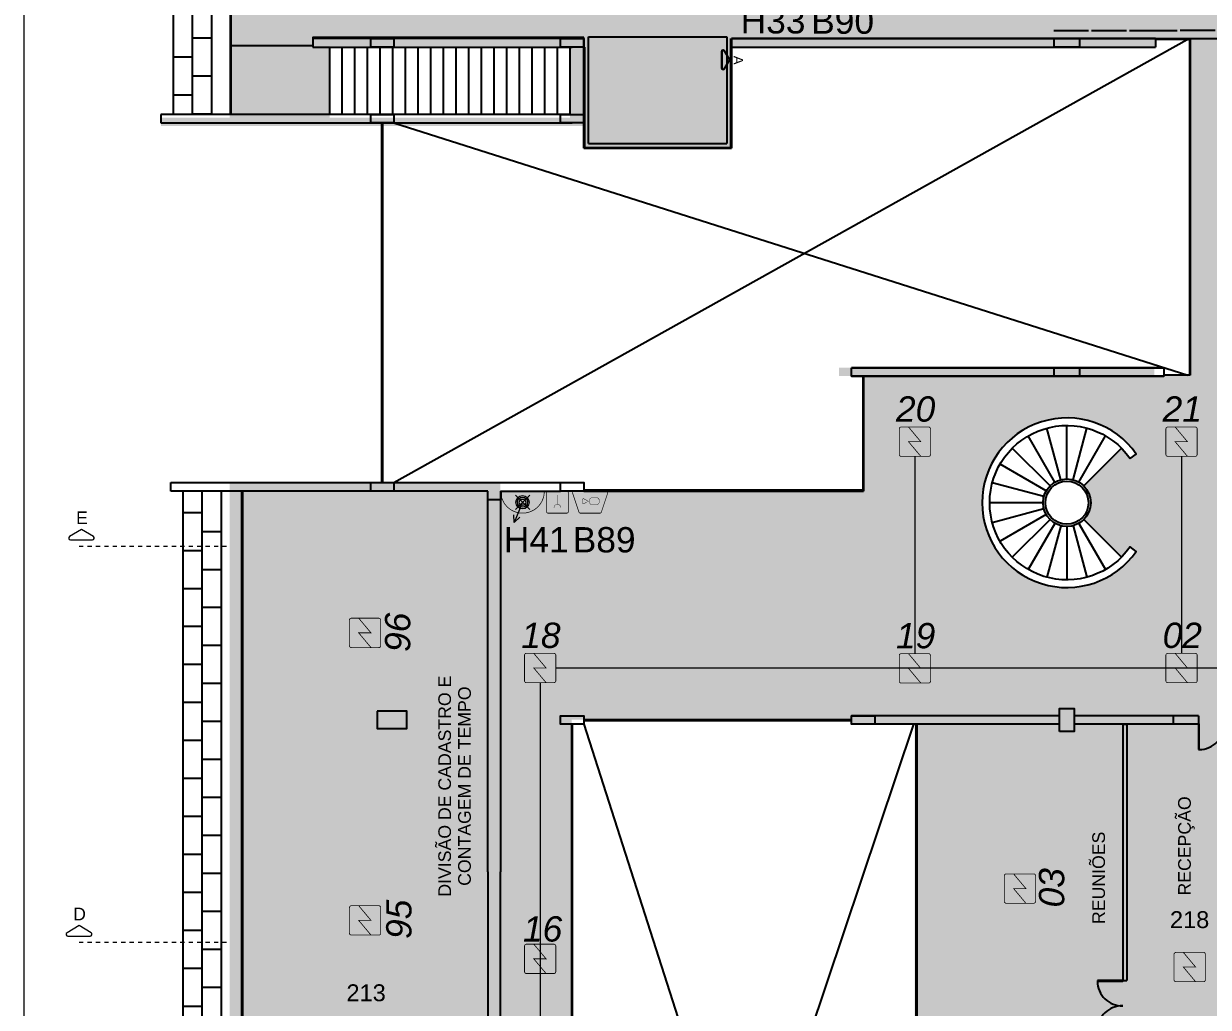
# Model space of a CAD drawing. Header units: metres. Extents: x -331 to 2982, y 362 to 2539.
# Drawn here: x 741.17 to 769.26, y 1880.81 to 1904.12 of the extents above; entities that cross this region are included whole.
import ezdxf
from ezdxf.enums import TextEntityAlignment as Align

# ---------------------------------------------------------------- set-up
doc = ezdxf.new("R2010")
doc.units = ezdxf.units.M
doc.linetypes.add('DASHDOT', pattern=[1, 0.5, -0.25, 0, -0.25])
doc.layers.get('0').update_dxf_attribs({"color": 251})
doc.layers.add('_corredores', color=251, linetype='Continuous', plot=False)
doc.layers.add('_salas', color=251, linetype='Continuous', plot=False)
for name, color, linetype in [('ALV', 251, 'Continuous'), ('CX', 251, 'Continuous'), ('Det', 251, 'Continuous'), ('DET. FUMAÇA', 1, 'Continuous'), ('Det_Vigas', 251, 'Continuous'), ('Div', 251, 'Continuous'), ('Est', 251, 'Continuous'), ('Pis', 251, 'Continuous'), ('SALAS NOVAS', 7, 'Continuous'), ('Texto_Salas', 251, 'Continuous'), ('vid', 251, 'Continuous'), ('vis', 251, 'Continuous')]:
    doc.layers.add(name, color=color, linetype=linetype)
doc.layers.add('Det_Lcorte', color=251, linetype='Continuous', lineweight=20)
doc.layers.add('LCorte', color=251, linetype='Continuous', lineweight=20)
doc.styles.add('ARIAL', font='arial.ttf')
doc.styles.add('DESTAQUE', font='arial.ttf', dxfattribs={"height": 0.4})
doc.styles.add('X3G_ENTITY_1416AFBF', font='arial.ttf', dxfattribs={"height": 0.6})
doc.styles.add('X3G_ENTITY_1416B71E', font='arial.ttf', dxfattribs={"height": 0.6})
doc.styles.add('X3G_ENTITY_1416B728', font='arial.ttf', dxfattribs={"height": 0.6})
doc.styles.add('X3G_ENTITY_1416BCA7', font='arial.ttf', dxfattribs={"height": 0.6})
doc.styles.add('X3G_ENTITY_1416BCAA', font='arial.ttf', dxfattribs={"height": 0.6})
doc.styles.add('X3G_ENTITY_1416BCAD', font='arial.ttf', dxfattribs={"height": 0.6})
doc.styles.add('X3G_ENTITY_1416BCB0', font='arial.ttf', dxfattribs={"height": 0.6})
doc.styles.add('X3G_ENTITY_1416BCCE', font='arial.ttf', dxfattribs={"height": 0.6})
doc.styles.add('X3G_ENTITY_1416BCD8', font='arial.ttf', dxfattribs={"height": 0.6})
doc.styles.add('X3G_ENTITY_1422A1E9', font='arial.ttf', dxfattribs={"height": 0.6})
doc.styles.add('X3G_ENTITY_1422A267', font='arial.ttf', dxfattribs={"height": 0.6})

# ---------------------------------------------------------------- blocks, each defined once
blk = doc.blocks.new('WEW')
at = {"color": 1, "lineweight": 0, "true_color": 0xe60000}
for p, q in [((1781.244058351585, 994.0054447120629), (1781.439250093025, 994.4815067582979)), ((1781.439250093025, 994.4815067582979), (1781.307645081665, 994.3597140754018)), ((1781.439250093025, 994.4815067582979), (1781.447474959226, 994.302381974424)), ((1781.074639723589, 994.1748633400589), (1781.413476979581, 993.8360260840664)), ((1781.413476979581, 994.1748633400584), (1781.074639723589, 993.8360260840664))]:
    blk.add_line(p, q, dxfattribs=at)
at = {"color": 1, "true_color": 0xe60000, "const_width": 0.01719509600299768}
for points in [[(1779.259071833538, 993.7473526965271), (1780.02339894841, 993.7473526965271, 0.5119182938526288), (1780.056024349183, 993.7926180221241), (1779.907000183824, 994.239690518202, 0.3228228060550418), (1779.874374783051, 994.2632055766169), (1779.408095998897, 994.2632055766169, 0.3228228060552482), (1779.375470598124, 994.239690518202), (1779.226446432765, 993.7926180221241, 0.5119182938524135)], [(1780.193442345628, 994.2632055766169), (1780.640514841706, 994.2632055766169, -0.414213562373095), (1780.674905033712, 994.2288153846109), (1780.674905033712, 993.781742888533, -0.414213562373095), (1780.640514841706, 993.7473526965271), (1780.193442345628, 993.7473526965271, -0.414213562373095), (1780.159052153622, 993.781742888533), (1780.159052153622, 994.2288153846109, -0.414213562373095)], [(1780.763825455262, 993.7475182720175), (1781.724291247904, 993.7475182720175, 0.4353107658729382), (1781.758593597641, 993.7843649063095, 0.9309493362536452), (1780.729523105524, 993.78436490631, 0.4353107658789753)]]:
    blk.add_lwpolyline(points, format="xyb", close=True, dxfattribs=at)
at = {"color": 1, "true_color": 0xe60000, "const_width": 0.008597548001498838}
for points in [[(1779.462692778066, 994.0599573185639), (1779.617256824809, 994.0599573185641), (1779.651647016815, 994.0255671265581), (1779.651647016814, 993.9361816424857), (1779.617256824808, 993.9017914504798), (1779.462692778067, 993.9017914504798), (1779.428302586061, 993.9361816424857), (1779.42830258606, 994.0255671265579)], [(1779.832264668318, 993.9361816424855), (1779.832264668318, 994.0255671265586), (1779.8016962579, 994.0442011264258), (1779.678836761142, 993.9808743845219), (1779.8016962579, 993.917547642618)]]:
    blk.add_lwpolyline(points, close=True, dxfattribs=at)
for points in [[(1780.336029158255, 994.1350885802071), (1780.338049993509, 994.117166943729), (1780.344365115822, 994.0989928898357), (1780.351185446949, 994.0881389409826), (1780.365331318015, 994.0727414786561), (1780.373162042483, 994.0671882955221), (1780.385539694845, 994.0603730144587), (1780.397159497558, 994.0568391706461), (1780.413073587328, 994.0548198313247), (1780.421409544896, 994.0548198313247), (1780.431261128904, 994.0560819184007), (1780.449861303415, 994.0615455393163), (1780.464482803699, 994.0698767141055), (1780.477493721696, 994.0816463422157), (1780.487704267944, 994.0962795844166), (1780.493996586282, 994.1102881051825), (1780.496860415737, 994.1223690846443), (1780.497607045538, 994.1296433123828), (1780.497793702989, 994.135674088325)], [(1780.416978593668, 993.8365099637556), (1780.416978593668, 994.0545811760148)]]:
    blk.add_lwpolyline(points, dxfattribs=at)
at = {"color": 1, "lineweight": 0, "true_color": 0xe60000}
for radius in [0.15786673427384, 0.1190594061215832, 0.0773527752583614]:
    blk.add_circle((1781.244058351585, 994.0054447120626), radius, dxfattribs=at)
blk = doc.blocks.new('Detector de fumaça')
at = {"layer": 'DET. FUMAÇA', "linetype": 'Continuous', "lineweight": 15, "const_width": 0.01870277497772515}
blk.add_lwpolyline([(774.59948291868, 539.8157648447526), (775.2490596285452, 539.8157648447526, -0.414213562373095), (775.2958165659895, 539.7690079073084), (775.2958165659895, 539.1669315525518, -0.414213562373095), (775.2490596285452, 539.1201746151075), (774.59948291868, 539.1201746151075, -0.414213562373095), (774.5527259812357, 539.1669315525518), (774.5527259812357, 539.7690079073084, -0.414213562373095)], format="xyb", close=True, dxfattribs=at)
blk.add_lwpolyline([(774.7729620717275, 539.8157648447526), (775.0644559117889, 539.46796972993), (774.7729620717275, 539.46796972993), (775.0644559117889, 539.1201746151075)], dxfattribs=at)

msp = doc.modelspace()

# ---------------------------------------------------------------- hatches: boundary and pattern name
at = {"layer": '_corredores', "transparency": 33554508}
h = msp.add_hatch(color=256, dxfattribs=at)
h.dxf.hatch_style = 1
h.paths.add_polyline_path([(851.6090103991523, 1924.544323201043), (870.3790019929907, 1924.544323201043), (870.3790020081501, 1926.38005962896), (870.1890031989592, 1926.380063498952), (870.1890031989592, 1926.577053964118), (870.0030230681255, 1926.764323779391), (866.304005456911, 1926.765022920283), (866.2884016433563, 1926.731474881693), (866.1837608401465, 1926.8135582612), (865.4223933805551, 1927.574323779393), (863.9939660847658, 1927.574323779393), (862.5655387889765, 1927.574323779393), (861.7555975857936, 1926.765022920283), (861.7200122290428, 1926.765022920283), (861.7164457710942, 1926.764144565178), (861.7029473616385, 1926.762872930572), (861.6849267126208, 1926.762872930572), (858.0906787502599, 1926.765022920283), (857.7440003585571, 1926.418344528582), (857.3973219668542, 1926.765022920283), (853.8040740044862, 1926.765022920283), (853.7884701909315, 1926.731474881693), (853.6838293877217, 1926.8135582612), (852.9224619281304, 1927.574323779393), (851.494034632341, 1927.574323779393), (849.747500108544, 1927.574324326038), (849.7475001085622, 1926.814324326045), (849.6075001085501, 1926.814324326045), (849.6075001085542, 1929.894324326034), (841.2340003585477, 1929.894324326046), (841.2340003585473, 1928.05432432604), (840.4741414373702, 1928.05432432604), (840.4741414373702, 1927.096091448476), (840.7559085598004, 1926.814324326047), (840.3740708979617, 1926.432486664205), (840.0415346418758, 1926.76502292029), (836.4343521921583, 1926.76502292029), (836.4187483786036, 1926.7314748817), (836.3141075753938, 1926.813558261207), (835.5527401158024, 1927.5743237794), (834.1243128200131, 1927.5743237794), (832.6958855242237, 1927.5743237794), (831.8859443210408, 1926.76502292029), (831.8503589642901, 1926.76502292029), (831.8467925063414, 1926.764144565185), (831.8332940968858, 1926.762872930579), (831.8152734478681, 1926.762872930579), (828.2210254855072, 1926.76502292029), (827.8743470938043, 1926.418344528589), (827.5276687021014, 1926.76502292029), (823.9338683480682, 1926.76502292029), (823.9182645345136, 1926.7314748817), (823.8136237313038, 1926.813558261207), (823.0522562717124, 1927.5743237794), (821.6238289759231, 1927.5743237794), (820.1954016801337, 1927.5743237794), (819.3854604769508, 1926.76502292029), (819.3498751202001, 1926.76502292029), (819.3463086622514, 1926.764144565185), (819.3328102527958, 1926.762872930579), (819.3147896037781, 1926.762872930579), (815.7205416414172, 1926.76502292029), (815.3738632497143, 1926.418344528589), (815.0271848580114, 1926.76502292029), (811.4339368956507, 1926.76502292029), (811.4183330820961, 1926.7314748817), (811.3136922788863, 1926.813558261207), (810.5523248192949, 1927.5743237794), (809.1238975235055, 1927.5743237794), (807.6954702277162, 1927.5743237794), (806.8855290245333, 1926.76502292029), (806.8499436677826, 1926.76502292029), (806.8463772098339, 1926.764144565185), (806.8328788003782, 1926.762872930579), (806.8148581513606, 1926.762872930579), (803.2206101889851, 1926.76502292029), (802.8739317972822, 1926.418344528589), (802.5272534055794, 1926.76502292029), (798.9339369093268, 1926.76502292029), (798.9183330957721, 1926.7314748817), (798.8136922925623, 1926.813558261207), (798.052324832971, 1927.5743237794), (796.6238975371816, 1927.5743237794), (795.1954702413923, 1927.5743237794), (794.3855290382094, 1926.76502292029), (794.3499436814586, 1926.76502292029), (794.34637722351, 1926.764144565185), (794.3328788140543, 1926.762872930579), (794.3148581650366, 1926.762872930579), (790.7206102026757, 1926.76502292029), (790.3739318109729, 1926.418344528589), (790.02725341927, 1926.76502292029), (786.4340054568947, 1926.76502292029), (786.4184016433396, 1926.7314748817), (786.3137608401303, 1926.813558261207), (785.5523933805389, 1927.5743237794), (784.1239660847496, 1927.5743237794), (782.6955387889602, 1927.5743237794), (781.8855975857773, 1926.76502292029), (781.8500122290266, 1926.76502292029), (781.8464457710779, 1926.764144565185), (781.8329473616222, 1926.762872930579), (781.8149267126046, 1926.762872930579), (778.2206787502437, 1926.76502292029), (777.8740003585408, 1926.418344528589), (777.5273219668379, 1926.76502292029), (773.9340740044772, 1926.76502292029), (773.9184701909221, 1926.7314748817), (773.8138293877128, 1926.813558261207), (773.0524619281214, 1927.5743237794), (771.624034632332, 1927.5743237794), (770.1956073365427, 1927.5743237794), (769.3856796929526, 1926.765036469163), (769.3501084914014, 1926.76502974595), (769.3465143186604, 1926.764144565185), (769.3330159092047, 1926.762872930579), (769.3149952601871, 1926.762872930579), (765.6149776489724, 1926.764323779398), (765.4289975181387, 1926.577053964125), (765.4289975181387, 1926.38006349896), (765.2389987089477, 1926.380059628968), (765.2389987089477, 1924.544323201032), (770.0840003585545, 1924.544323201032), (770.0840003585545, 1914.631084747843), (770.3940037716084, 1914.631084747843), (770.3940037716084, 1905.511084747842), (765.0090032716002, 1905.511084747842), (765.0090032716007, 1910.811084747842), (763.8090032716004, 1910.811084747842), (763.8090032716004, 1905.511084747842), (755.9090032716003, 1905.511084747842), (755.9090032716003, 1910.811084747842), (754.8090032716004, 1910.811084747842), (754.8090032716004, 1905.511084747842), (746.0590032716004, 1905.511084747842), (746.0590032716004, 1901.896084747842), (748.4290032716008, 1901.896084747842), (748.4290032716008, 1903.596084747842), (748.0290032716002, 1903.596084747842), (748.0290032716002, 1903.796084747842), (754.4540032716004, 1903.796084747842), (754.4540032716004, 1903.596084747842), (754.1290032716006, 1903.596084747842), (754.1290032716006, 1901.896084747842), (754.4540032716004, 1901.896084747842), (754.4540032716004, 1901.696084747842), (754.4540032716004, 1901.171084747842), (757.9540032716004, 1901.171084747842), (757.9540032716004, 1903.571084747842), (757.9540032716004, 1903.771084747842), (768.0090032716007, 1903.771084747842), (768.0090032716007, 1903.751084747838), (768.8140032716005, 1903.751084747842), (768.8140032716005, 1895.791084747842), (767.9840032716006, 1895.791084747842), (767.9840032716006, 1895.771084747842), (762.3440032716007, 1895.771084747842), (761.0690032716006, 1895.771084747842), (761.0690032716006, 1893.046084747842), (754.1540032716002, 1893.046084747842), (752.4790032716005, 1893.046084747842), (752.4790032716005, 1860.521059430916), (752.4790032716005, 1859.096084747842), (752.4790032716005, 1857.621084747842), (754.0790032716004, 1857.621084747842), (754.0790032716004, 1860.546084747842), (753.9040032716002, 1860.546084747842), (753.9040032716002, 1863.421084747842), (754.1690032716006, 1863.421084747842), (754.1690032716006, 1887.631084747842), (760.8040032716008, 1887.631084747842), (760.8040032716008, 1887.721084747842), (768.9090032716003, 1887.721084747842), (770.3090032716004, 1887.721084747842), (771.9090032716003, 1887.721084747842), (773.009003271749, 1887.72108474734), (775.8590032717502, 1887.72108474734), (775.8590032717502, 1886.621084747842), (777.1590032716003, 1886.621084747842), (777.1590032716003, 1887.721084747842), (788.7590032716002, 1887.721084747842), (788.7590032716007, 1886.621084747842), (790.0590032716004, 1886.621084747842), (790.0590032716004, 1887.721084747842), (802.3090032716004, 1887.721084747842), (804.0090032716007, 1887.721084747842), (844.9590032716005, 1887.721084747842), (844.9590032716005, 1887.896084747842), (845.2590032716007, 1887.896084747842), (845.2590032716007, 1887.542534266989), (845.2590032716007, 1863.221084747842), (807.1090032716011, 1863.221084747842), (807.1090032716002, 1860.671084747842), (807.1090032716006, 1860.571084747842), (806.5557595249584, 1860.571084747842), (806.5557595249584, 1858.751084747842), (806.5557595249584, 1855.871084747842), (806.5557595249584, 1855.143084747842), (807.955759524958, 1855.143084747843), (807.955759524958, 1857.121084747842), (809.1340032716002, 1857.121084747842), (809.1340032716016, 1860.671084747842), (845.2590032716007, 1860.671084747842), (845.2590032716007, 1855.976525973798), (846.3840032716007, 1855.976525973798), (846.3840032716007, 1856.871084747842), (846.0340032716003, 1856.871084747842), (846.0340032716003, 1856.971084747842), (846.4340032716004, 1856.971084747842), (846.4340032716004, 1860.671084747842), (849.1840032716004, 1860.671084747842), (849.1840032716004, 1856.971084747842), (849.5840032716005, 1856.971084747842), (849.5840032716005, 1856.871084747842), (849.2340032716002, 1856.871084747842), (849.2340032716002, 1855.976525973798), (850.4590032716005, 1855.976525973798), (850.4590032716005, 1860.671084747842), (859.4590032716005, 1860.671084747842), (859.4590032716005, 1863.221084747842), (849.5590032716004, 1863.221084747848), (849.5590032716004, 1888.221084747842), (849.6590032716003, 1888.221084747842), (849.6590032716003, 1887.721084747842), (854.2890032716004, 1887.721084747842), (854.2890032716004, 1895.621084747842), (859.2590032716007, 1895.621084747842), (859.2590032716007, 1905.521084747842), (857.3590032716006, 1905.521084747842), (857.3590032716002, 1905.621084747842), (858.0340032716003, 1905.621084747842), (858.0340032716003, 1908.221084747842), (853.7090032716005, 1908.221084747842), (853.7090032716005, 1908.183584747842), (853.6090032716006, 1908.183584747842), (853.6090032716002, 1910.121084747842), (850.8590032716006, 1910.121084747842), (850.8600986497395, 1912.861084747706), (849.6590032717359, 1912.861084747706), (849.6590032716003, 1908.921084747842), (852.4090032716003, 1908.921084747842), (852.4090032716003, 1903.771084747842), (852.4090032716003, 1895.701084747842), (852.4090032716003, 1890.371084747842), (849.5590032716004, 1890.371084747842), (849.5590032716004, 1908.921084747842), (849.559003271735, 1912.961084747706), (852.2590032717353, 1912.961084747706), (852.2590032717358, 1914.631084747706), (851.6090103991523, 1914.631084747842)])
h.paths.add_polyline_path([(845.9290073625052, 1914.631084747842), (846.0060032716005, 1914.631084747842), (846.0060032716005, 1905.511084747842), (844.9990032716005, 1905.511084747842), (844.9990032716005, 1909.911084747842), (845.0090032716007, 1910.811084747842), (843.8090032716004, 1910.811084747842), (843.8090032716004, 1905.511084747842), (835.0090032716007, 1905.511084747842), (835.0090032716007, 1910.811084747842), (833.8090032716004, 1910.811084747842), (833.8090032716004, 1905.511084747842), (825.0090032716007, 1905.511084747842), (825.0090032716007, 1910.811084747842), (823.8090032716004, 1910.811084747842), (823.8090032716004, 1905.511084747842), (815.0090032716007, 1905.511084747843), (815.0090032716007, 1910.811084747842), (813.8090032716004, 1910.811084747842), (813.8090032716004, 1905.511084747842), (805.0090032716007, 1905.511084747843), (805.0090032716007, 1910.811084747842), (803.8090032716004, 1910.811084747842), (803.8090032716004, 1905.511084747842), (795.0090032716007, 1905.511084747843), (795.0090032716007, 1910.811084747842), (793.8090032716004, 1910.811084747842), (793.8090032716004, 1905.511084747842), (785.0090032716007, 1905.511084747843), (785.0090032716007, 1910.811084747842), (783.8090032716004, 1910.811084747842), (783.8090032716004, 1905.511084747842), (775.0090032716007, 1905.511084747843), (775.0090032716002, 1910.811084747842), (773.9790066846554, 1910.811084747843), (773.9790066846554, 1905.511084747843), (773.1940037717814, 1905.511084747843), (773.1940037717814, 1914.631084747843), (773.124003456136, 1914.631084747843), (773.1237412057781, 1920.11131046298), (775.1443230805003, 1920.111316249778), (775.1443230805003, 1921.611324326035), (775.1243230805158, 1921.611324326035), (775.1243230805158, 1922.031324326047), (773.6243230805003, 1922.031324326051), (773.6243230805003, 1921.611324326052), (773.1640003585526, 1921.611324326052), (773.1639903204782, 1924.544323201033), (845.9290005234079, 1924.543191984598), (845.9294277829522, 1921.611324326052), (845.468673134571, 1921.611324326052), (845.468667598534, 1922.031324326051), (843.968673134571, 1922.031324326047), (843.9686731345555, 1921.611324326035), (843.948673134571, 1920.111324325963), (845.9287350335326, 1920.111324325901)], flags=16)
h.paths.add_polyline_path([(851.4940003585543, 1926.432486664204), (851.1121626967115, 1926.814324326045), (851.4940003585507, 1927.196161987886), (851.8758380203926, 1926.814324326045)], flags=16)
h.paths.add_polyline_path([(845.2440003585552, 1926.4324866642), (844.8621626967133, 1926.814324326041), (845.2440003585516, 1927.196161987882), (845.6258380203944, 1926.814324326041)], flags=16)
h.paths.add_polyline_path([(845.1190032716004, 1903.801084747842), (845.1190032716004, 1895.821084747676), (845.2590032717353, 1895.821084747676), (845.2590032717353, 1890.321084747706), (839.6590032717068, 1890.321084747706), (775.8590032717348, 1890.32108474734), (772.9840032717066, 1890.32108474734), (772.9840032716006, 1895.791084747842), (771.7540032716006, 1895.791084747842), (771.7540032716006, 1903.746084747842), (773.0990032716004, 1903.746084747842), (773.0990032716004, 1903.801084747842)], flags=16)
h.paths.add_polyline_path([(834.5060456549386, 1926.814324326041), (834.1242079930998, 1926.4324866642), (833.7423703312575, 1926.814324326041), (834.1242079930962, 1927.196161987882)], flags=16)
h.paths.add_polyline_path([(863.6121621977368, 1926.814324825011), (863.9939998595755, 1927.196162486852), (864.3758375214179, 1926.814324825011), (863.9939998595792, 1926.43248716317)], flags=16)
h.paths.add_polyline_path([(845.2590032717353, 1895.821084747676), (845.2590032717353, 1890.321084747706), (839.6590032717068, 1890.321084747706), (775.8590032717348, 1890.32108474734), (772.9840032717066, 1890.32108474734), (772.9840032717066, 1895.82108474734), (775.8590032717348, 1895.82108474734), (839.6590032717068, 1895.821084747676)], flags=0)
h.paths.add_polyline_path([(822.0060113880127, 1926.814324326041), (821.6241737261739, 1926.4324866642), (821.2423360643315, 1926.814324326041), (821.6241737261703, 1927.196161987882)], flags=16)
h.paths.add_polyline_path([(809.5058380203691, 1926.814324326041), (809.1240003585303, 1926.4324866642), (808.742162696688, 1926.814324326041), (809.1240003585267, 1927.196161987882)], flags=16)
h.paths.add_polyline_path([(797.0058380203809, 1926.814324326041), (796.6240003585422, 1926.4324866642), (796.2421626966998, 1926.814324326041), (796.6240003585385, 1927.196161987882)], flags=16)
h.paths.add_polyline_path([(784.5057699717845, 1926.814324825011), (784.1239323099458, 1926.43248716317), (783.7420946481034, 1926.814324825011), (784.1239323099421, 1927.196162486852)], flags=16)
h.paths.add_polyline_path([(772.0058385193597, 1926.814324825011), (771.624000857521, 1926.43248716317), (771.2421631956786, 1926.814324825011), (771.6240008575173, 1927.196162486852)], flags=16)
edge = h.paths.add_edge_path(flags=16)
edge.add_line((767.5554988806216, 1893.923973384908), (767.4080515126493, 1893.820729626365))
edge.add_line((767.4080515126493, 1893.820729626365), (767.2030086811719, 1894.065090157414))
edge.add_line((767.2030086811719, 1894.065090157414), (766.3085186029712, 1893.170600079213))
edge.add_arc((765.9090032716013, 1892.771084747842), 0.5649999999996324, -45.00000000003263, 45.00000000003263, ccw=False)
edge.add_line((766.3085186029712, 1892.371569416472), (767.2030086811719, 1891.477079338271))
edge.add_line((767.2030086811719, 1891.477079338271), (767.4080515126493, 1891.72143986932))
edge.add_line((767.4080515126493, 1891.72143986932), (767.5554988806216, 1891.618196110777))
edge.add_arc((765.9090032716006, 1892.771084747842), 2.010000000000087, 34.99999999999568, 325.00000000000426, ccw=False)
at = {"layer": '_salas', "transparency": 33554559}
h = msp.add_hatch(color=256, dxfattribs=at)
h.dxf.hatch_style = 1
h.paths.add_polyline_path([(754.4540032716004, 1903.796084747842), (748.0290032716002, 1903.796084747842), (748.0290032716002, 1903.596084747842), (754.4540032716004, 1903.596084747842)])
h.paths.add_polyline_path([(754.4540032716004, 1901.896084747842), (744.4290032716008, 1901.896084747842), (744.4290032716008, 1901.696084747842), (754.4540032716004, 1901.696084747842)])
h = msp.add_hatch(color=256, dxfattribs=at)
h.dxf.hatch_style = 1
h.paths.add_polyline_path([(757.9540032716004, 1903.771084747842), (757.9540032716004, 1903.571084747842), (768.0090032716007, 1903.571084747842), (768.0090032716007, 1903.771084747842)])
h = msp.add_hatch(color=256, dxfattribs=at)
h.dxf.hatch_style = 1
h.paths.add_polyline_path([(767.9840032716006, 1895.971084747842), (760.5090032716007, 1895.971084747842), (760.5090032716007, 1895.771084747842), (767.9840032716006, 1895.771084747842)])
h = msp.add_hatch(color=256, dxfattribs=at)
h.dxf.hatch_style = 1
h.paths.add_polyline_path([(746.0590032716004, 1852.511084747842), (757.8490032716004, 1852.511084747842), (757.8490032716004, 1860.546084747842), (754.0790032716004, 1860.546084747842), (754.0790032716004, 1857.621084747842), (752.4790032716005, 1857.621084747842), (752.4790032716005, 1859.096084747842), (752.4790032716005, 1860.521059430916), (752.4790032716005, 1893.246084747842), (746.0590032716004, 1893.246084747842)])
h = msp.add_hatch(color=256, dxfattribs=at)
h.dxf.hatch_style = 1
h.paths.add_polyline_path([(770.5090032716007, 1887.521084747842), (773.009003271749, 1887.521084747842), (773.009003271749, 1887.72108474734), (771.9090032716003, 1887.721084747842), (770.3090032716004, 1887.721084747842), (768.9090032716003, 1887.721084747842), (760.8040032716008, 1887.721084747842), (760.8040032716008, 1887.631084747842), (760.8040032716008, 1887.521084747842), (762.2990032716007, 1887.521084747842), (762.3090032716004, 1863.421084747842), (757.8490032716004, 1863.421084747842), (757.8490032716004, 1861.271084747842), (762.3849043071828, 1861.271084747842), (762.3849043071828, 1861.321084747842), (770.3090032716004, 1861.321084747842), (770.3090032716004, 1861.071084747842), (770.5090032716002, 1861.071084747842), (770.5090032716002, 1863.271084747842), (773.0090032716007, 1863.271084747842), (773.0090032716007, 1850.721084747842), (773.2090032716005, 1850.721084747842), (773.2090032716005, 1866.521084747842), (773.0090032716007, 1866.521084747842), (773.0090032716007, 1863.421084747842), (770.5090032716007, 1863.421084747842)])
at = {"layer": 'Est', "linetype": 'Continuous'}
h = msp.add_hatch(color=8, dxfattribs=at)
h.dxf.hatch_style = 1
h.paths.add_polyline_path([(749.5590032717355, 1887.826084747706), (749.5590032717355, 1887.416084747706), (750.2590032717358, 1887.416084747706), (750.2590032717358, 1887.826084747706)])

# ---------------------------------------------------------------- linework, layer by layer
at = {"layer": 'ALV', "color": 251}
for p, q in [((754.1790032717354, 1903.771084747706), (748.0290032717353, 1903.771084747706)), ((748.0290032717353, 1903.771084747706), (748.0290032717353, 1903.571084747706)), ((748.0290032717353, 1903.571084747706), (754.1790032717354, 1903.571084747706)), ((768.0090032717353, 1903.771084747706), (757.9540032717355, 1903.771084747706)), ((757.9540032717355, 1903.571084747706), (768.0090032717353, 1903.571084747706)), ((768.7640032717354, 1903.746084747706), (768.7840032717354, 1903.746084747706)), ((754.1290032717357, 1901.971084747706), (744.4290032717354, 1901.971084747706)), ((744.4290032717354, 1901.971084747706), (744.4290032717354, 1901.771084747706)), ((744.4290032717354, 1901.771084747706), (749.6690032717356, 1901.771084747706)), ((749.6890032717356, 1901.771084747706), (754.1790032717354, 1901.771084747706)), ((768.2090032717356, 1895.971084747706), (760.8040032717354, 1895.971084747706)), ((760.8040032717354, 1895.771084747706), (768.2090032717356, 1895.771084747706)), ((744.6590032717359, 1893.046084747706), (744.6590032717359, 1893.246084747706)), ((744.6590032717359, 1893.246084747706), (749.6690032717356, 1893.246084747706)), ((749.6890032717356, 1893.246084747706), (753.9040032717353, 1893.246084747706)), ((752.1790032717358, 1893.046084747706), (744.6590032717359, 1893.046084747706)), ((752.1790032717358, 1892.286084747706), (752.1790032717358, 1893.046084747706)), ((752.1790032717358, 1891.386084747706), (752.1790032717358, 1893.046084747707)), ((752.4790032717356, 1893.046084747706), (752.4790032717356, 1892.286084747706)), ((752.4790032717356, 1893.046084747706), (753.9040032717353, 1893.046084747706)), ((752.4790032717356, 1893.046084747707), (752.4790032717356, 1891.386084747706)), ((752.1790032717358, 1889.316084747706), (752.1790032717358, 1891.386084747706)), ((752.1790032717358, 1889.316084747707), (752.1790032717358, 1891.386084747706)), ((752.4790032717356, 1891.386084747706), (752.4790032717356, 1889.316084747706)), ((752.4790032717356, 1891.386084747706), (752.4790032717356, 1889.316084747707)), ((752.1790032717358, 1884.021084747706), (752.1790032717358, 1889.316084747707)), ((752.4790032717356, 1889.316084747707), (752.4790032717356, 1884.021084747706)), ((752.1790032717358, 1884.021084747706), (752.1790032717358, 1888.416084747706)), ((752.4790032717356, 1888.416084747706), (752.4790032717356, 1884.021084747706)), ((765.7340032717357, 1887.721084747706), (760.8040032717354, 1887.721084747706)), ((765.7340032717357, 1887.721084747706), (760.8040032717354, 1887.721084747706)), ((768.1590032717354, 1887.721084747706), (766.0840032717356, 1887.721084747706)), ((768.4307277284083, 1887.721084747706), (766.0840032717356, 1887.721084747706)), ((768.1590032717354, 1887.721084747706), (766.0840032717356, 1887.721084747706)), ((768.4307277284083, 1887.721084747706), (766.0840032717356, 1887.721084747706)), ((768.4307277284083, 1887.721084747706), (768.4307277284083, 1887.521084747706)), ((762.3290032717355, 1887.521084747706), (760.8040032717354, 1887.521084747706)), ((765.7340032717357, 1887.521084747706), (762.3290032717355, 1887.521084747706)), ((765.7340032717357, 1887.521084747706), (762.3290032717355, 1887.521084747706)), ((768.4307277284083, 1887.521084747706), (766.0840032717356, 1887.521084747706)), ((768.4307277284083, 1887.521084747706), (766.0840032717356, 1887.521084747706)), ((752.1790032717358, 1884.021084747706), (752.1790032717358, 1885.056084747706)), ((752.1790032717358, 1884.021084747706), (752.1790032717358, 1885.056084747706)), ((752.1790032717358, 1884.021084747706), (752.1790032717415, 1879.421084747707)), ((752.4790032717322, 1879.421084747707), (752.4790032717356, 1884.021084747706))]:
    msp.add_line(p, q, dxfattribs=at)
at = {"layer": 'ALV'}
for p, q in [((752.4840032717357, 1893.046084747707), (752.4839961230582, 1892.846084747706)), ((752.1890032717299, 1892.846084747706), (752.4839961230582, 1892.846084747707)), ((766.6590032717354, 1887.721084747706), (766.0840032717356, 1887.721084747706)), ((769.0307277284085, 1887.721084747706), (766.0840032717356, 1887.721084747706)), ((769.0307277284085, 1887.721084747706), (769.0307277284085, 1887.521084747706)), ((765.7340032717357, 1887.521084747706), (762.3290032717355, 1887.521084747706)), ((769.0307277284085, 1887.521084747706), (766.0840032717356, 1887.521084747706))]:
    msp.add_line(p, q, dxfattribs=at)
at = {"layer": 'ALV', "color": 251}
for points in [[(760.5090032717353, 1903.771084747706), (768.0090032717353, 1903.771084747706)], [(760.5090032717353, 1903.571084747706), (768.0090032717353, 1903.571084747706)], [(768.0090032717353, 1903.771084747706), (768.0090032717353, 1903.571084747706)]]:
    msp.add_lwpolyline(points, dxfattribs=at)
msp.add_lwpolyline([(760.8040032717354, 1895.971084747706), (768.2090032717356, 1895.971084747706), (768.2090032717356, 1895.771084747706), (760.8040032717354, 1895.771084747706)], close=True, dxfattribs=at)
msp.add_lwpolyline([(767.4080515127844, 1893.820729626229), (767.5554988807562, 1893.923973384772, 3.171594802363269), (767.5554988807562, 1891.618196110641), (767.4080515127844, 1891.721439869184, -3.171594802363257)], format="xyb", close=True, dxfattribs=at)
at = {"layer": 'CX', "ltscale": 0.8}
msp.add_arc((769.0487277284083, 1887.503354747706), 0.5822700000000209, 270, 1.744914245804397, dxfattribs=at)
at = {"layer": 'Det', "color": 251}
for p, q in [((744.7290032717356, 1901.996084747706), (744.7290032717356, 1915.521084747706)), ((745.1790032717354, 1901.996084747706), (745.1790032717354, 1915.521084747706)), ((745.6290032717357, 1915.071084747706), (745.6290032717357, 1901.996084747706)), ((744.7290032717356, 1903.791084747706), (744.7290032717356, 1903.791084747706)), ((745.1790032717354, 1903.791084747706), (745.6290032717357, 1903.791084747706)), ((749.9540032717355, 1893.246084747706), (768.7640032717354, 1903.746084747706)), ((744.7290032717356, 1903.341084747706), (745.1790032717354, 1903.341084747706)), ((744.7290032717356, 1902.891084747706), (744.7290032717356, 1902.891084747706)), ((745.1790032717354, 1902.891084747706), (745.6290032717357, 1902.891084747706)), ((744.7290032717356, 1902.441084747706), (745.1790032717354, 1902.441084747706)), ((745.1790032717354, 1901.991084747706), (745.6290032717357, 1901.991084747706)), ((749.9540032717355, 1901.771084747706), (768.775537754494, 1895.791084747706)), ((744.9590032717356, 1851.621084747706), (744.9590032717356, 1893.046084747706)), ((745.4090032717359, 1851.621084747706), (745.4090032717359, 1893.046084747706)), ((745.8590032717357, 1893.046084747706), (745.8590032717357, 1852.071084747706)), ((745.8590032717357, 1893.046084747706), (745.8590032717357, 1852.071084747706)), ((744.9590032717356, 1892.541084747706), (745.4090032717359, 1892.541084747706)), ((744.9590032717356, 1892.091084747706), (744.9590032717356, 1892.091084747706)), ((745.4090032717359, 1892.091084747706), (745.8590032717357, 1892.091084747706)), ((745.4090032717359, 1892.091084747706), (745.8590032717357, 1892.091084747706)), ((744.9590032717356, 1891.641084747706), (745.4090032717359, 1891.641084747706)), ((744.9590032717356, 1891.191084747706), (744.9590032717356, 1891.191084747706)), ((745.4090032717359, 1891.191084747706), (745.8590032717357, 1891.191084747706)), ((745.4090032717359, 1891.191084747706), (745.8590032717357, 1891.191084747706)), ((744.9590032717356, 1890.741084747706), (745.4090032717359, 1890.741084747706)), ((744.9590032717356, 1890.291084747706), (744.9590032717356, 1890.291084747706)), ((745.4090032717359, 1890.291084747706), (745.8590032717357, 1890.291084747706)), ((745.4090032717359, 1890.291084747706), (745.8590032717357, 1890.291084747706)), ((744.9590032717356, 1889.841084747706), (745.4090032717359, 1889.841084747706)), ((744.9590032717356, 1889.391084747706), (744.9590032717356, 1889.391084747706)), ((745.4090032717359, 1889.391084747706), (745.8590032717357, 1889.391084747706)), ((745.4090032717359, 1889.391084747706), (745.8590032717357, 1889.391084747706)), ((744.9590032717356, 1888.941084747706), (745.4090032717359, 1888.941084747706)), ((744.9590032717356, 1888.491084747706), (744.9590032717356, 1888.491084747706)), ((745.4090032717359, 1888.491084747706), (745.8590032717357, 1888.491084747706)), ((745.4090032717359, 1888.491084747706), (745.8590032717357, 1888.491084747706)), ((744.9590032717356, 1888.041084747706), (745.4090032717359, 1888.041084747706)), ((744.9590032717356, 1887.591084747706), (744.9590032717356, 1887.591084747706)), ((745.4090032717359, 1887.591084747706), (745.8590032717357, 1887.591084747706)), ((745.4090032717359, 1887.591084747706), (745.8590032717357, 1887.591084747706)), ((754.1890032717356, 1863.421084747706), (762.2790032717357, 1887.521084747706)), ((754.4540032717355, 1887.521084747706), (762.3290032717355, 1862.971084747706)), ((744.9590032717356, 1887.141084747706), (745.4090032717359, 1887.141084747706)), ((744.9590032717356, 1886.691084747706), (744.9590032717356, 1886.691084747706)), ((745.4090032717359, 1886.691084747706), (745.8590032717357, 1886.691084747706)), ((745.4090032717359, 1886.691084747706), (745.8590032717357, 1886.691084747706)), ((744.9590032717356, 1886.241084747706), (745.4090032717359, 1886.241084747706)), ((744.9590032717356, 1885.791084747706), (744.9590032717356, 1885.791084747706)), ((745.4090032717359, 1885.791084747706), (745.8590032717357, 1885.791084747706)), ((745.4090032717359, 1885.791084747706), (745.8590032717357, 1885.791084747706)), ((744.9590032717356, 1885.341084747706), (745.4090032717359, 1885.341084747706)), ((744.9590032717356, 1884.891084747706), (744.9590032717356, 1884.891084747706)), ((745.4090032717359, 1884.891084747706), (745.8590032717357, 1884.891084747706)), ((745.4090032717359, 1884.891084747706), (745.8590032717357, 1884.891084747706)), ((744.9590032717356, 1884.441084747706), (745.4090032717359, 1884.441084747706)), ((744.9590032717356, 1883.991084747706), (744.9590032717356, 1883.991084747706)), ((745.4090032717359, 1883.991084747706), (745.8590032717357, 1883.991084747706)), ((745.4090032717359, 1883.991084747706), (745.8590032717357, 1883.991084747706)), ((744.9590032717356, 1883.541084747706), (745.4090032717359, 1883.541084747706)), ((744.9590032717356, 1883.091084747706), (744.9590032717356, 1883.091084747706)), ((745.4090032717359, 1883.091084747706), (745.8590032717357, 1883.091084747706)), ((745.4090032717359, 1883.091084747706), (745.8590032717357, 1883.091084747706)), ((744.9590032717356, 1882.641084747706), (745.4090032717359, 1882.641084747706)), ((744.9590032717356, 1882.191084747706), (744.9590032717356, 1882.191084747706)), ((745.4090032717359, 1882.191084747706), (745.8590032717357, 1882.191084747706)), ((745.4090032717359, 1882.191084747706), (745.8590032717357, 1882.191084747706)), ((744.9590032717356, 1881.741084747706), (745.4090032717359, 1881.741084747706)), ((744.9590032717356, 1881.291084747706), (744.9590032717356, 1881.291084747706)), ((745.4090032717359, 1881.291084747706), (745.8590032717357, 1881.291084747706)), ((745.4090032717359, 1881.291084747706), (745.8590032717357, 1881.291084747706)), ((744.9590032717356, 1880.841084747706), (745.4090032717359, 1880.841084747706))]:
    msp.add_line(p, q, dxfattribs=at)
at = {"layer": 'Det'}
for p, q in [((745.8590032717357, 1893.046084747706), (745.8590032717357, 1852.071084747706)), ((745.4090032717359, 1892.091084747706), (745.8590032717357, 1892.091084747706)), ((745.4090032717359, 1891.191084747706), (745.8590032717357, 1891.191084747706)), ((745.4090032717359, 1890.291084747706), (745.8590032717357, 1890.291084747706)), ((745.4090032717359, 1889.391084747706), (745.8590032717357, 1889.391084747706)), ((745.4090032717359, 1888.491084747706), (745.8590032717357, 1888.491084747706)), ((745.4090032717359, 1887.591084747706), (745.8590032717357, 1887.591084747706)), ((745.4090032717359, 1886.691084747706), (745.8590032717357, 1886.691084747706)), ((745.4090032717359, 1885.791084747706), (745.8590032717357, 1885.791084747706)), ((745.4090032717359, 1884.891084747706), (745.8590032717357, 1884.891084747706)), ((745.4090032717359, 1883.991084747706), (745.8590032717357, 1883.991084747706)), ((745.4090032717359, 1883.091084747706), (745.8590032717357, 1883.091084747706)), ((745.4090032717359, 1882.191084747706), (745.8590032717357, 1882.191084747706)), ((745.4090032717359, 1881.291084747706), (745.8590032717357, 1881.291084747706))]:
    msp.add_line(p, q, dxfattribs=at)
at = {"layer": 'Det_Lcorte', "color": 251, "linetype": 'DASHDOT', "ltscale": 0.0075, "transparency": 33554534, "const_width": 0.05}
msp.add_lwpolyline([(757.9130891823436, 1903.268584747706), (757.7848829796496, 1903.054907743216, -0.7606672851537164), (757.7273955426297, 1903.070830841456), (757.7273955426297, 1903.466338653956, -0.7606672851537164), (757.7848829796496, 1903.482261752197), (757.9130891823436, 1903.268584747706)], format="xyb", dxfattribs=at)
at = {"layer": 'Det_Vigas', "color": 251}
for p, q in [((765.5965032717359, 1903.961084747706), (766.4215032717357, 1903.961084747706)), ((766.4965032717355, 1903.961084747706), (767.3215032717358, 1903.961084747706)), ((767.3965032717358, 1903.961084747706), (768.5215032717356, 1903.961084747706)), ((769.4290018152124, 1903.961084747706), (768.5965032717359, 1903.961084747706)), ((748.0290032717357, 1903.596084747706), (746.0790032717355, 1903.596084747706)), ((754.4540032717357, 1901.171084747706), (754.4540032717355, 1903.796084747706)), ((754.5640032717356, 1903.816084747709), (757.8440032717504, 1903.816084747712)), ((754.5640032717356, 1901.281084747706), (754.5640032717356, 1903.816084747709)), ((757.8440032717504, 1903.816084747712), (757.8440032717358, 1901.281084747706)), ((757.9540032717355, 1903.771084747706), (757.9540032717355, 1901.171084747706)), ((757.9540032717355, 1903.771084747706), (762.3740032717351, 1903.771084747706)), ((768.0090032717353, 1903.771084747706), (772.9840032717357, 1903.771084747706)), ((754.4540032717355, 1901.171084747706), (757.9540032717355, 1901.171084747706)), ((754.5640032717356, 1901.281084747706), (757.8440032717358, 1901.281084747706))]:
    msp.add_line(p, q, dxfattribs=at)
for points in [[(746.0790032717355, 1903.596084747706), (746.0790032717355, 1903.796084747706)], [(754.4540032717355, 1903.796084747706), (748.0290032717357, 1903.796084747706), (748.0290032717357, 1903.596084747706)]]:
    msp.add_lwpolyline(points, dxfattribs=at)
at = {"layer": 'Div', "color": 230, "linetype": 'Continuous', "lineweight": 0}
msp.add_line((741.173978683787, 1917.571662318512), (741.173978683787, 1848.565006981052), dxfattribs=at)
at = {"layer": 'Div', "color": 150, "linetype": 'Continuous', "lineweight": 0}
for p, q in [((762.3055695464145, 1893.868997913054), (762.3055695464145, 1889.192291401675)), ((768.6280520100308, 1893.868997913054), (768.6280520100308, 1889.200826044848)), ((781.8462187343966, 1888.853030930025), (753.7920282663097, 1888.853030930025)), ((753.4204829739328, 1888.505235815203), (753.4204829739327, 1856.759887695313))]:
    msp.add_line(p, q, dxfattribs=at)
at = {"layer": 'Div'}
msp.add_line((767.234003271737, 1881.446084747706), (767.334003271737, 1881.446084747706), dxfattribs=at)
for points in [[(767.334003271737, 1887.521084747706), (767.234003271737, 1887.521084747706), (767.234003271737, 1881.446084747706)], [(767.234003271737, 1887.521084747706), (767.334003271737, 1887.521084747706), (767.334003271737, 1881.446084747706)]]:
    msp.add_lwpolyline(points, dxfattribs=at)
msp.add_lwpolyline([(766.6340032717371, 1881.446084747706), (766.6340032717371, 1881.428084747706), (767.234003271737, 1881.428084747706), (767.234003271737, 1881.446084747706)], close=True, dxfattribs=at)
for centre, start, end in [((767.216273271737, 1881.428084747706), 180, 271.7449142458044), ((767.216273271737, 1880.264084747707), 88.25508575419568, 180)]:
    msp.add_arc(centre, 0.5822700000000209, start, end, dxfattribs=at)
at = {"layer": 'Est', "color": 251}
for points in [[(749.9540032717355, 1903.571084747706), (749.4040032717353, 1903.571084747706), (749.4040032717353, 1903.771084747706), (749.9540032717355, 1903.771084747706)], [(754.4540032717355, 1903.571084747706), (753.9040032717353, 1903.571084747706), (753.9040032717353, 1903.771084747706), (754.4540032717355, 1903.771084747706)], [(765.6090032717357, 1903.571084747706), (765.6090032717357, 1903.771084747706), (766.2090032717356, 1903.771084747706), (766.2090032717356, 1903.571084747706)], [(749.9540032717355, 1901.771084747706), (749.4040032717353, 1901.771084747706), (749.4040032717353, 1901.971084747706), (749.9540032717355, 1901.971084747706)], [(754.4540032717355, 1901.771084747706), (753.9040032717353, 1901.771084747706), (753.9040032717353, 1901.971084747706), (754.4540032717355, 1901.971084747706)], [(765.6090032717357, 1895.771084747706), (765.6090032717357, 1895.971084747706), (766.2090032717356, 1895.971084747706), (766.2090032717356, 1895.771084747706)], [(749.9540032717355, 1893.046084747706), (749.4040032717353, 1893.046084747706), (749.4040032717353, 1893.246084747706), (749.9540032717355, 1893.246084747706)], [(749.9540032717355, 1893.046084747706), (749.4040032717353, 1893.046084747706), (749.4040032717353, 1893.246084747706), (749.9540032717355, 1893.246084747706)], [(754.4540032717355, 1893.046084747706), (753.9040032717353, 1893.046084747706), (753.9040032717353, 1893.246084747706), (754.4540032717355, 1893.246084747706)], [(765.7340032717357, 1887.346084747706), (765.7340032717357, 1887.896084747706), (766.0840032717356, 1887.896084747706), (766.0840032717356, 1887.346084747706)], [(765.7340032717357, 1887.346084747706), (765.7340032717357, 1887.896084747706), (766.0840032717356, 1887.896084747706), (766.0840032717356, 1887.346084747706)], [(749.5590032717355, 1887.826084747706), (749.5590032717355, 1887.416084747706), (750.2590032717358, 1887.416084747706), (750.2590032717358, 1887.826084747706)], [(749.5590032717355, 1887.826084747706), (749.5590032717355, 1887.416084747706), (750.2590032717358, 1887.416084747706), (750.2590032717358, 1887.826084747706)], [(754.4540032717355, 1887.521084747706), (753.9040032717353, 1887.521084747706), (753.9040032717353, 1887.721084747706), (754.4540032717355, 1887.721084747706)], [(761.3540032717356, 1887.521084747706), (760.8040032717354, 1887.521084747706), (760.8040032717354, 1887.721084747706), (761.3540032717356, 1887.721084747706)]]:
    msp.add_lwpolyline(points, close=True, dxfattribs=at)
at = {"layer": 'Est'}
for points in [[(749.9540032717355, 1893.046084747706), (749.4040032717353, 1893.046084747706), (749.4040032717353, 1893.246084747706), (749.9540032717355, 1893.246084747706)], [(765.7340032717357, 1887.346084747706), (765.7340032717357, 1887.896084747706), (766.0840032717356, 1887.896084747706), (766.0840032717356, 1887.346084747706)], [(749.5590032717355, 1887.826084747706), (749.5590032717355, 1887.416084747706), (750.2590032717358, 1887.416084747706), (750.2590032717358, 1887.826084747706)]]:
    msp.add_lwpolyline(points, close=True, dxfattribs=at)
at = {"layer": 'LCorte', "color": 251, "linetype": 'DASHDOT', "ltscale": 0.005}
for p, q in [((742.4863981980579, 1891.743956660537), (746.059003271735, 1891.743956660537)), ((742.4863981980579, 1882.351198305914), (746.059003271735, 1882.351198305914))]:
    msp.add_line(p, q, dxfattribs=at)
at = {"layer": 'LCorte', "color": 251}
for points in [[(742.5444804344665, 1892.138226978957), (742.2595777618126, 1891.967285375365, 0.7606672851537164), (742.2808085594665, 1891.890635459338), (742.8081523094665, 1891.890635459338, 0.7606672851537164), (742.8293831071201, 1891.967285375365), (742.5444804344665, 1892.138226978957)], [(742.4863981980579, 1882.747689530033), (742.201495525404, 1882.576747926441, 0.7606672851537164), (742.2227263230579, 1882.500098010414), (742.7500700730579, 1882.500098010414, 0.7606672851537164), (742.7713008707115, 1882.576747926441), (742.4863981980579, 1882.747689530033)]]:
    msp.add_lwpolyline(points, format="xyb", dxfattribs=at)
at = {"layer": 'Pis', "color": 251}
for p, q in [((748.4290032717354, 1901.971084747706), (748.4290032717354, 1903.571084747706)), ((748.7290032717356, 1901.971084747706), (748.7290032717356, 1903.571084747706)), ((749.0290032717353, 1901.971084747706), (749.0290032717353, 1903.571084747706)), ((749.3290032717355, 1901.971084747706), (749.3290032717355, 1903.571084747706)), ((749.6290032717357, 1901.971084747706), (749.6290032717357, 1903.571084747706)), ((749.9290032717354, 1901.971084747706), (749.9290032717354, 1903.571084747706)), ((750.2290032717356, 1901.971084747706), (750.2290032717356, 1903.571084747706)), ((750.5290032717353, 1901.971084747706), (750.5290032717353, 1903.571084747706)), ((750.8290032717355, 1901.971084747706), (750.8290032717355, 1903.571084747706)), ((751.1290032717357, 1901.971084747706), (751.1290032717357, 1903.571084747706)), ((751.4290032717354, 1901.971084747706), (751.4290032717354, 1903.571084747706)), ((751.7290032717356, 1901.971084747706), (751.7290032717356, 1903.571084747706)), ((752.0290032717353, 1901.971084747706), (752.0290032717353, 1903.571084747706)), ((752.3290032717355, 1901.971084747706), (752.3290032717355, 1903.571084747706)), ((752.6290032717357, 1901.971084747706), (752.6290032717357, 1903.571084747706)), ((752.9290032717354, 1901.971084747706), (752.9290032717354, 1903.571084747706)), ((753.2290032717356, 1901.971084747706), (753.2290032717356, 1903.571084747706)), ((753.5290032717353, 1901.971084747706), (753.5290032717353, 1903.571084747706)), ((753.8290032717355, 1901.971084747706), (753.8290032717355, 1903.571084747706)), ((754.1290032717357, 1901.971084747706), (754.1290032717357, 1903.571084747706)), ((768.8340032717356, 1903.746084747706), (768.0090032717353, 1903.746084747706)), ((768.8340032717356, 1895.791084747706), (768.2090032717356, 1895.791084747706)), ((765.9090032717354, 1893.336084747706), (765.9090032717354, 1894.601084747706)), ((765.6265032717356, 1893.260389100844), (764.9940032717354, 1894.355911236632)), ((765.7627705112527, 1893.316832839559), (765.4353644191979, 1894.538729009815)), ((766.0552360322185, 1893.316832839559), (766.3826421242729, 1894.538729009815)), ((766.1915032717357, 1893.260389100844), (766.8240032717354, 1894.355911236632)), ((765.509487940365, 1893.170600079077), (764.6149978621643, 1894.065090157277)), ((766.3085186031058, 1893.170600079077), (767.203008681307, 1894.065090157277)), ((765.4196989185975, 1893.053584747706), (764.3241767828099, 1893.686084747706)), ((765.3632551798823, 1892.917317508189), (764.1413590096267, 1893.244723600244)), ((765.3440032717353, 1892.771084747706), (764.0790032717355, 1892.771084747706)), ((765.3632551798823, 1892.624851987223), (764.1413590096267, 1892.297445895168)), ((765.4196989185975, 1892.488584747706), (764.3241767828099, 1891.856084747706)), ((765.509487940365, 1892.371569416336), (764.6149978621643, 1891.477079338135)), ((766.3085186031058, 1892.371569416336), (767.203008681307, 1891.477079338135)), ((765.6265032717356, 1892.281780394568), (764.9940032717354, 1891.186258258781)), ((765.7627705112527, 1892.225336655853), (765.4353644191979, 1891.003440485597)), ((765.9090032717354, 1892.206084747706), (765.9090032717354, 1890.941084747706)), ((766.0552360322185, 1892.225336655853), (766.3826421242729, 1891.003440485597)), ((766.1915032717357, 1892.281780394568), (766.8240032717354, 1891.186258258781))]:
    msp.add_line(p, q, dxfattribs=at)
at = {"layer": 'vid', "color": 251, "linetype": 'ByBlock'}
for p, q in [((746.0690032717357, 1914.631084747706), (746.0690032717357, 1901.971084747706)), ((746.0890032717357, 1914.611084747706), (746.0890032717357, 1901.971084747706)), ((754.4540032717355, 1903.571084747706), (754.4540032717355, 1901.171084747706)), ((754.4740032717355, 1903.571084747706), (754.4740032717355, 1901.191084747706)), ((757.9340032717355, 1903.771084747706), (757.9340032717355, 1901.191084747706)), ((757.9540032717355, 1901.171084747706), (757.9540032717355, 1903.771084747706)), ((768.8140032717356, 1903.746084747706), (768.8140032717356, 1895.791084747706)), ((768.8340032717356, 1903.746084747706), (768.8340032717356, 1895.791084747706)), ((749.6690032717356, 1893.246084747706), (749.6690032717356, 1901.771084747706)), ((749.6890032717356, 1893.246084747706), (749.6890032717356, 1901.771084747706)), ((754.4540032717355, 1901.171084747706), (757.9540032717355, 1901.171084747706)), ((754.4740032717355, 1901.191084747706), (757.9340032717355, 1901.191084747706)), ((761.0690032717357, 1895.771084747706), (761.0690032717357, 1893.046084747706)), ((761.0890032717357, 1895.771084747706), (761.0890032717357, 1893.046084747706)), ((746.3390032717357, 1893.046084747706), (746.3390032717357, 1852.511084747706)), ((746.3390032717357, 1893.046084747706), (746.3390032717357, 1852.511084747706)), ((746.3590032717357, 1893.046084747706), (746.3590032717357, 1852.531084747706)), ((746.3590032717357, 1893.046084747706), (746.3590032717357, 1852.531084747706)), ((761.0690032717357, 1893.066084747706), (754.4540032717355, 1893.066084747706)), ((754.4540032717355, 1893.046084747706), (761.0890032717357, 1893.046084747706)), ((754.4540032717355, 1887.631084747706), (760.8040032717354, 1887.631084747706)), ((754.4540032717355, 1887.611084747706), (760.8040032717354, 1887.611084747706)), ((754.1690032717356, 1879.621084747706), (754.1690032717356, 1887.521084747706)), ((754.1890032717356, 1879.621084747706), (754.1890032717356, 1887.521084747706)), ((762.3290032717355, 1887.521084747706), (762.3290032717355, 1878.621084747706)), ((762.3290032717355, 1887.521084747706), (762.3290032717355, 1878.621084747706)), ((762.3490032717355, 1887.521084747706), (762.3490032717355, 1878.621084747706)), ((762.3490032717355, 1887.521084747706), (762.3490032717355, 1878.621084747706))]:
    msp.add_line(p, q, dxfattribs=at)
at = {"layer": 'vid', "linetype": 'ByBlock'}
for p, q in [((746.3390032717357, 1893.046084747706), (746.3390032717357, 1852.511084747706)), ((746.3590032717357, 1893.046084747706), (746.3590032717357, 1852.531084747706)), ((762.3290032717355, 1887.521084747706), (762.3290032717355, 1878.621084747706)), ((762.3490032717355, 1887.521084747706), (762.3490032717355, 1878.621084747706))]:
    msp.add_line(p, q, dxfattribs=at)
at = {"layer": 'vid', "ltscale": 0.8}
msp.add_lwpolyline([(769.0307277284085, 1886.921084747706), (769.0487277284083, 1886.921084747706), (769.0487277284083, 1887.521084747706), (769.0307277284085, 1887.521084747706)], close=True, dxfattribs=at)
at = {"layer": 'vis', "color": 251}
for radius in [0.5650000000000001, 0.51]:
    msp.add_circle((765.9090032717354, 1892.771084747706), radius, dxfattribs=at)

# ---------------------------------------------------------------- block references
at = {"lineweight": 0, "rotation": 180}
msp.add_blockref('WEW', (2534.246011232499, 2886.786513794772), dxfattribs=at)
at = {"layer": 'DET. FUMAÇA', "linetype": 'Continuous', "lineweight": 0}
for p in [(-12.61870172719819, 1354.748823297947), (-6.296219263581861, 1354.748823297947), (-25.65526800187649, 1350.217391154393), (-21.50378829967985, 1349.385061200095), (-12.61870172719819, 1349.376526556923), (-6.296219263581861, 1349.385061200095), (-10.12720572002195, 1344.156990017776), (-25.65526800187649, 1343.402459794306), (-21.50378829967985, 1342.490980425699), (-6.102768001876484, 1342.297240017776)]:
    msp.add_blockref('Detector de fumaça', p, dxfattribs=at)

# ---------------------------------------------------------------- texts
at = {"layer": 'Det_Lcorte', "color": 251, "linetype": 'DASHDOT', "ltscale": 0.0075, "transparency": 33554534, "style": 'ARIAL'}
msp.add_attdef('A', text='A', height=0.225, rotation=270, dxfattribs=at).set_placement((758.1189359774692, 1903.259396969663), align=Align.MIDDLE_CENTER)
at = {"layer": 'Div', "color": 96, "linetype": 'Continuous', "lineweight": 0, "true_color": 0x008000, "char_height": 0.6, "width": 13.3188035564217, "attachment_point": 1}
for s, insert, style in [('H33', (758.1729033064404, 1904.492666998291), 'X3G_ENTITY_1422A267'), ('H41', (752.5591041053098, 1892.194312756826), 'X3G_ENTITY_1422A1E9')]:
    msp.add_mtext(s, dxfattribs=dict(at, insert=insert, style=style))
at = {"layer": 'Div', "color": 6, "linetype": 'Continuous', "lineweight": 0, "true_color": 0xff00ff, "char_height": 0.6, "attachment_point": 1}
for s, insert, style in [('B90', (759.8457633745899, 1904.485373822387), 'X3G_ENTITY_1416B728'), ('B89', (754.1916715374313, 1892.192879476336), 'X3G_ENTITY_1416B71E')]:
    msp.add_mtext_dynamic_manual_height_columns(s, width=13.3188035564217, gutter_width=2.5, heights=[0], dxfattribs=dict(at, insert=insert, style=style))
at = {"layer": 'Div', "color": 5, "linetype": 'Continuous', "lineweight": 0, "true_color": 0x0000ff, "char_height": 0.6, "attachment_point": 1}
for s, insert, style in [('{\\fArial|b0|i1|c0|p34;20}', (761.856823942677, 1895.291972131107), 'X3G_ENTITY_1416BCA7'), ('{\\fArial|b0|i1|c0|p34;21}', (768.1793064062933, 1895.291972131107), 'X3G_ENTITY_1416BCAA'), ('{\\fArial|b0|i1|c0|p34;18}', (752.9717373701953, 1889.928210033255), 'X3G_ENTITY_1416BCCE'), ('{\\fArial|b0|i1|c0|p34;19}', (761.856823942677, 1889.919675390083), 'X3G_ENTITY_1416BCAD'), ('{\\fArial|b0|i1|c0|p34;02}', (768.1793064062933, 1889.928210033255), 'X3G_ENTITY_1416BCB0'), ('{\\fArial|b0|i1|c0|p34;16}', (753.0116262827181, 1882.969187619095), 'X3G_ENTITY_1416BCD8')]:
    msp.add_mtext_dynamic_manual_height_columns(s, width=13.3188035564217, gutter_width=2.5, heights=[0], dxfattribs=dict(at, insert=insert, style=style))
at = {"layer": 'Div', "color": 5, "linetype": 'Continuous', "lineweight": 0, "true_color": 0x0000ff, "char_height": 0.6, "attachment_point": 1, "rotation": 90, "style": 'X3G_ENTITY_1416AFBF'}
for s, insert in [('{\\fArial|b0|i1|c0|p34;96}', (749.7405198010997, 1889.231973942297)), ('{\\fArial|b0|i1|c0|p34;03}', (765.2468279342424, 1883.177962385938)), ('{\\fArial|b0|i1|c0|p34;95}', (749.7687912036376, 1882.429796769511))]:
    msp.add_mtext_dynamic_manual_height_columns(s, width=13.3188035564217, gutter_width=2.5, heights=[0], dxfattribs=dict(at, insert=insert))
at = {"layer": 'LCorte', "color": 251, "style": 'ARIAL'}
for tag, p in [('E', (742.5553542110815, 1892.412689372457)), ('D', (742.4972719746729, 1883.022151923533))]:
    msp.add_attdef(tag, text='A', height=0.3, dxfattribs=at).set_placement(p, align=Align.MIDDLE_CENTER)
at = {"layer": 'SALAS NOVAS', "color": 251, "linetype": 'ByBlock', "style": 'DESTAQUE'}
for s, p in [('218', (768.818917829359, 1882.689105356167)), ('213', (749.2932303123965, 1880.955376432465))]:
    msp.add_text(s, height=0.4, dxfattribs=at).set_placement(p, align=Align.CENTER)
at = {"layer": 'Texto_Salas', "linetype": 'ByBlock', "style": 'DESTAQUE'}
for s, p in [('RECEPÇÃO', (768.8476104719921, 1883.460193811237)), ('REUNIÕES', (766.8121689473107, 1882.785139414103))]:
    msp.add_text(s, height=0.3, rotation=90, dxfattribs=at).set_placement(p)
at = {"layer": 'Texto_Salas', "linetype": 'Continuous', "insert": (751.0054687417403, 1886.053091496168), "char_height": 0.3, "width": 5.782872472346225, "attachment_point": 2, "rotation": 90.00000000000001, "line_spacing_factor": 0.9404380053753508, "style": 'DESTAQUE'}
msp.add_mtext('DIVISÃO DE CADASTRO E CONTAGEM DE TEMPO', dxfattribs=at)

doc.saveas('drawing.dxf')
